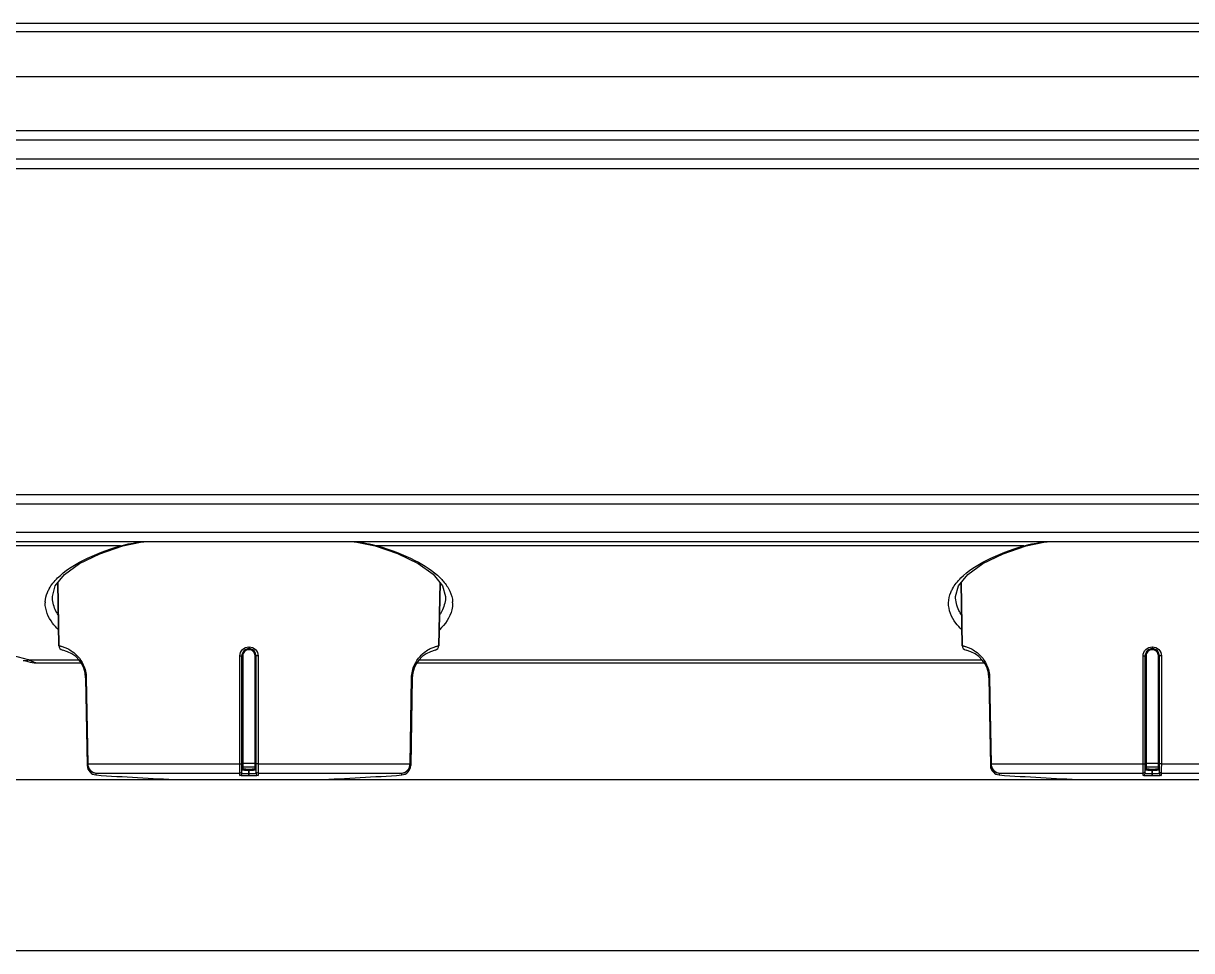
# Model space of a CAD drawing. Header units: millimetres. Extents: x 341 to 4391, y 324 to 2971.
# Drawn here: x 2815.3 to 2938.2, y 324.3 to 421.8 of the extents above; entities that cross this region are included whole.
import ezdxf

# ---------------------------------------------------------------- set-up
doc = ezdxf.new("R2010")
doc.units = ezdxf.units.MM
doc.header["$LTSCALE"] = 256.666667
doc.layers.get('0').update_dxf_attribs({"linetype": 'CONTINUOUS'})
doc.layers.add('ASSI', color=7, linetype='CONTINUOUS')
doc.layers.add('GEOM', color=7, linetype='CONTINUOUS')

msp = doc.modelspace()

# ---------------------------------------------------------------- linework, layer by layer
at = {"color": 9, "linetype": 'Continuous'}
for p, q in [((3302.16, 421.85), (2703.96, 421.85)), ((2756.96, 416.25), (3249.15, 416.25)), ((3237.54, 409.55), (2768.57, 409.55)), ((3237.54, 407.55), (2768.57, 407.55)), ((2704.06, 371.3), (3302.06, 371.3)), ((3302.06, 368.3), (2704.06, 368.3)), ((2838.1, 343.96), (2838.1, 355.31)), ((2838.41, 355.32), (2838.41, 343.99)), ((2839.05, 356.25), (2839.07, 356.25)), ((2839.05, 356.25), (2839.05, 355.96)), ((2839.07, 355.96), (2839.05, 355.96)), ((2839.07, 356.25), (2839.07, 356.05)), ((2839.07, 356.05), (2839.07, 355.96)), ((2839.7, 343.99), (2839.7, 355.32)), ((2840.02, 355.31), (2840.02, 343.96)), ((2933.1, 343.96), (2933.1, 355.31)), ((2933.41, 355.32), (2933.41, 343.99)), ((2934.05, 356.25), (2934.07, 356.25)), ((2934.05, 356.25), (2934.05, 355.96)), ((2934.07, 355.96), (2934.05, 355.96)), ((2934.07, 356.25), (2934.07, 356.05)), ((2934.07, 356.05), (2934.07, 355.96)), ((2934.7, 343.99), (2934.7, 355.32)), ((2935.02, 355.31), (2935.02, 343.96)), ((2821.95, 353.01), (2822.11, 343.96)), ((2856, 343.96), (2856.16, 353.01)), ((2916.95, 353.01), (2917.11, 343.96)), ((2822.11, 343.96), (2838.1, 343.96)), ((2822.11, 343.96), (2822.11, 343.96)), ((2822.97, 342.98), (2838.1, 342.98)), ((2822.97, 342.98), (2822.97, 342.78)), ((2838.1, 342.74), (2838.1, 342.98)), ((2838.41, 343.59), (2838.41, 343.43)), ((2839.05, 343.4), (2839.07, 343.4)), ((2839.05, 342.89), (2839.05, 343.4)), ((2839.05, 343.29), (2839.07, 343.29)), ((2839.07, 342.89), (2839.05, 342.89)), ((2839.05, 342.68), (2839.05, 342.89)), ((2839.07, 342.89), (2839.07, 343.4)), ((2839.07, 342.68), (2839.07, 342.89)), ((2839.71, 343.43), (2839.71, 343.59)), ((2840.01, 342.98), (2855.14, 342.98)), ((2840.01, 342.98), (2840.01, 342.74)), ((2840.02, 343.96), (2856, 343.96)), ((2855.14, 342.78), (2855.14, 342.98)), ((2856, 343.96), (2856, 343.96)), ((2917.11, 343.96), (2933.1, 343.96)), ((2917.11, 343.96), (2917.11, 343.96)), ((2917.97, 342.98), (2933.1, 342.98)), ((2917.97, 342.98), (2917.97, 342.78)), ((2933.1, 342.74), (2933.1, 342.98)), ((2933.41, 343.59), (2933.41, 343.43)), ((2934.05, 343.4), (2934.07, 343.4)), ((2934.05, 342.89), (2934.05, 343.4)), ((2934.05, 343.29), (2934.07, 343.29)), ((2934.07, 342.89), (2934.05, 342.89)), ((2934.05, 342.68), (2934.05, 342.89)), ((2934.07, 342.89), (2934.07, 343.4)), ((2934.07, 342.68), (2934.07, 342.89)), ((2934.71, 343.43), (2934.71, 343.59)), ((2935.01, 342.98), (2950.14, 342.98)), ((2935.01, 342.98), (2935.01, 342.74)), ((2935.02, 343.96), (2951, 343.96)), ((2839.07, 342.68), (2839.05, 342.68)), ((2934.07, 342.68), (2934.05, 342.68))]:
    msp.add_line(p, q, dxfattribs=at)
at = {"color": 7, "linetype": 'Continuous'}
for p, q in [((3302.06, 420.95), (2703.96, 420.95)), ((3237.54, 410.55), (2768.57, 410.55)), ((3237.54, 406.55), (2768.57, 406.55)), ((2705.06, 372.3), (3301.06, 372.3)), ((3301.06, 367.3), (2705.06, 367.3)), ((2819.07, 356.38), (2818.95, 363)), ((2859.04, 356.38), (2859.16, 363)), ((2914.07, 356.38), (2913.95, 363)), ((2838.31, 342.94), (2838.31, 355.32)), ((2839.05, 356.05), (2839.07, 356.05)), ((2839.81, 342.94), (2839.81, 355.32)), ((2933.31, 342.94), (2933.31, 355.32)), ((2934.05, 356.05), (2934.07, 356.05)), ((2934.81, 342.94), (2934.81, 355.32)), ((2816.62, 354.58), (2821.4, 354.58)), ((2856.71, 354.58), (2916.4, 354.58)), ((2821.88, 353.01), (2822.04, 343.76)), ((2856.23, 353.01), (2856.07, 343.76)), ((2916.88, 353.01), (2917.04, 343.76)), ((2822.04, 343.96), (2822.04, 343.95)), ((2856.07, 343.95), (2856.07, 343.96)), ((2917.04, 343.96), (2917.04, 343.95))]:
    msp.add_line(p, q, dxfattribs=at)
msp.add_lwpolyline([(2815.33, 354.83), (2815.55, 354.77), (2815.81, 354.71), (2816.04, 354.65), (2816.25, 354.61), (2816.48, 354.58), (2816.63, 354.58)], dxfattribs=at)
for centre, radius, start, end in [((2819.57, 356.39), 0.5, 181, 258.6013), ((2858.54, 356.39), 0.5, 281.3987, 359), ((2914.57, 356.39), 0.5, 181, 258.6013), ((2818.88, 352.95), 3, 1, 78.6013), ((2839.05, 355.31), 0.74, 89.9692, 179.9912), ((2839.07, 355.31), 0.74, 0.0087, 90.0309), ((2859.23, 352.95), 3, 101.3987, 179), ((2913.88, 352.95), 3, 1, 78.6127), ((2934.05, 355.31), 0.74, 89.9692, 179.9912), ((2934.07, 355.31), 0.74, 0.0087, 90.0309), ((2823.04, 343.98), 1.01, 181.6737, 192.6541), ((2823.04, 343.78), 1, 181, 266.0849), ((2823.04, 343.98), 1, 192.653, 195.5559), ((2823.04, 343.98), 1.01, 195.5912, 209.5747), ((2823.05, 343.98), 1.01, 209.6199, 223.6754), ((2823.05, 343.99), 1.01, 223.7326, 237.7943), ((2823.04, 343.98), 1.01, 237.8345, 251.9459), ((2823.04, 343.99), 1.01, 252.018, 265.89), ((2855.07, 343.78), 1, 273.9151, 359), ((2855.07, 343.99), 1.01, 274.1097, 287.9822), ((2855.07, 343.98), 1.01, 288.0541, 302.1654), ((2855.06, 343.99), 1.01, 302.2057, 316.2674), ((2855.06, 343.98), 1.01, 316.3246, 330.3801), ((2855.07, 343.98), 1.01, 330.4253, 344.4088), ((2855.07, 343.98), 1, 344.4441, 347.347), ((2855.07, 343.98), 1.01, 347.3459, 358.3264), ((2918.04, 343.98), 1.01, 181.6737, 192.6541), ((2918.04, 343.78), 1, 181, 266.0849), ((2918.04, 343.98), 1, 192.653, 195.5559), ((2918.04, 343.98), 1.01, 195.5912, 209.5747), ((2918.05, 343.98), 1.01, 209.6199, 223.6754), ((2918.05, 343.99), 1.01, 223.7326, 237.7943), ((2918.04, 343.98), 1.01, 237.8345, 251.9459), ((2918.04, 343.99), 1.01, 252.018, 265.89), ((2846.87, 691.96), 350, 266.0849, 267.5205), ((2831.24, 691.96), 350, 272.4795, 273.9151), ((2941.87, 691.96), 350, 266.0849, 267.5205)]:
    msp.add_arc(centre, radius, start, end, dxfattribs=at)
at = {"color": 9, "linetype": 'Continuous'}
for centre, radius, start, end in [((2838.11, 342.94), 0.2, 269.7029, 359.936), ((2838.41, 343.49), 0.0999, 89.9456, 179.9811), ((2838.41, 343.33), 0.0999, 89.9456, 179.9811), ((2839.06, -21.9), 365.88, 89.8988, 90.1012), ((2839.06, -3.46), 347.05, 89.8927, 90.1073), ((2839.71, 343.49), 0.0999, 0.0189, 90.0544), ((2839.71, 343.33), 0.0999, 0.0189, 90.0544), ((2840.01, 342.94), 0.2, 180.064, 270.2971), ((2933.11, 342.94), 0.2, 269.7029, 359.936), ((2933.41, 343.49), 0.0999, 89.9456, 179.9811), ((2933.41, 343.33), 0.0999, 89.9456, 179.9811), ((2934.06, -21.9), 365.88, 89.8988, 90.1012), ((2934.06, -3.46), 347.05, 89.8927, 90.1073), ((2934.71, 343.49), 0.0999, 0.0189, 90.0544), ((2934.71, 343.33), 0.0999, 0.0189, 90.0544), ((2935.01, 342.94), 0.2, 180.064, 270.2971)]:
    msp.add_arc(centre, radius, start, end, dxfattribs=at)
for points, knots in [([(2815.87, 354.88), (2804.75, 357.95), (2780.69, 361.13), (2756.63, 362.27), (2744.06, 362.53)], [0, 0, 0, 0, 0.478347, 1, 1, 1, 1]), ([(2819.07, 356.38), (2819.07, 356.38), (2819.08, 356.37), (2819.09, 356.37), (2819.11, 356.37), (2819.14, 356.36), (2819.21, 356.35), (2819.31, 356.32), (2819.44, 356.28), (2819.67, 356.21), (2820.03, 356.06), (2820.55, 355.75), (2821.15, 355.21), (2821.75, 354.3), (2821.94, 353.47), (2821.95, 353.01)], [0, 0, 0, 0, 0.000768, 0.003074, 0.006918, 0.012307, 0.027735, 0.04943, 0.077508, 0.112153, 0.202361, 0.324265, 0.486653, 0.706946, 1, 1, 1, 1]), ([(2856.16, 353.01), (2856.17, 353.47), (2856.36, 354.3), (2856.96, 355.21), (2857.56, 355.75), (2858.08, 356.06), (2858.44, 356.21), (2858.67, 356.28), (2858.8, 356.32), (2858.9, 356.35), (2858.97, 356.36), (2859.01, 356.37), (2859.03, 356.37), (2859.03, 356.37), (2859.04, 356.38), (2859.04, 356.38)], [0, 0, 0, 0, 0.293069, 0.513362, 0.675747, 0.797647, 0.887852, 0.922495, 0.950572, 0.972265, 0.987694, 0.993082, 0.996926, 0.999232, 1, 1, 1, 1]), ([(2914.07, 356.38), (2914.07, 356.38), (2914.08, 356.37), (2914.09, 356.37), (2914.11, 356.37), (2914.14, 356.36), (2914.21, 356.35), (2914.31, 356.32), (2914.44, 356.28), (2914.67, 356.21), (2915.03, 356.06), (2915.55, 355.75), (2916.15, 355.21), (2916.75, 354.3), (2916.94, 353.47), (2916.95, 353.01)], [0, 0, 0, 0, 0.000768, 0.003074, 0.006918, 0.012307, 0.027735, 0.04943, 0.077508, 0.112153, 0.202361, 0.324265, 0.486653, 0.706946, 1, 1, 1, 1]), ([(2838.1, 355.31), (2838.1, 355.55), (2838.3, 356.05), (2838.8, 356.25), (2839.05, 356.25)], [0, 0, 0, 0, 0.499659, 1, 1, 1, 1]), ([(2838.1, 355.31), (2838.12, 355.31), (2838.17, 355.31), (2838.23, 355.31), (2838.27, 355.31), (2838.29, 355.31), (2838.3, 355.31), (2838.31, 355.31), (2838.31, 355.31)], [0, 0, 0, 0, 0.378799, 0.703818, 0.829086, 0.92258, 0.980194, 1, 1, 1, 1]), ([(2838.31, 355.32), (2838.31, 355.32), (2838.32, 355.31), (2838.34, 355.32), (2838.37, 355.32), (2838.4, 355.32), (2838.41, 355.32)], [0, 0, 0, 0, 0.07727, 0.295257, 0.620723, 1, 1, 1, 1]), ([(2839.05, 355.96), (2838.88, 355.96), (2838.54, 355.82), (2838.41, 355.48), (2838.41, 355.32)], [0, 0, 0, 0, 0.499898, 1, 1, 1, 1]), ([(2839.07, 356.25), (2839.31, 356.25), (2839.81, 356.05), (2840.02, 355.55), (2840.02, 355.31)], [0, 0, 0, 0, 0.500339, 1, 1, 1, 1]), ([(2839.7, 355.32), (2839.7, 355.48), (2839.57, 355.82), (2839.23, 355.96), (2839.07, 355.96)], [0, 0, 0, 0, 0.500094, 1, 1, 1, 1]), ([(2839.81, 355.32), (2839.81, 355.32), (2839.79, 355.31), (2839.77, 355.32), (2839.74, 355.32), (2839.72, 355.32), (2839.7, 355.32)], [0, 0, 0, 0, 0.07727, 0.295257, 0.620723, 1, 1, 1, 1]), ([(2840.02, 355.31), (2839.99, 355.31), (2839.94, 355.31), (2839.88, 355.31), (2839.84, 355.31), (2839.82, 355.31), (2839.81, 355.31), (2839.81, 355.31), (2839.81, 355.31)], [0, 0, 0, 0, 0.378799, 0.703818, 0.829086, 0.92258, 0.980194, 1, 1, 1, 1]), ([(2933.1, 355.31), (2933.1, 355.55), (2933.3, 356.05), (2933.8, 356.25), (2934.05, 356.25)], [0, 0, 0, 0, 0.499659, 1, 1, 1, 1]), ([(2933.1, 355.31), (2933.12, 355.31), (2933.17, 355.31), (2933.23, 355.31), (2933.27, 355.31), (2933.29, 355.31), (2933.3, 355.31), (2933.31, 355.31), (2933.31, 355.31)], [0, 0, 0, 0, 0.378799, 0.703818, 0.829086, 0.92258, 0.980194, 1, 1, 1, 1]), ([(2933.31, 355.32), (2933.31, 355.32), (2933.32, 355.31), (2933.34, 355.32), (2933.37, 355.32), (2933.4, 355.32), (2933.41, 355.32)], [0, 0, 0, 0, 0.07727, 0.295257, 0.620723, 1, 1, 1, 1]), ([(2934.05, 355.96), (2933.88, 355.96), (2933.54, 355.82), (2933.41, 355.48), (2933.41, 355.32)], [0, 0, 0, 0, 0.499898, 1, 1, 1, 1]), ([(2934.07, 356.25), (2934.31, 356.25), (2934.81, 356.05), (2935.02, 355.55), (2935.02, 355.31)], [0, 0, 0, 0, 0.500339, 1, 1, 1, 1]), ([(2934.7, 355.32), (2934.7, 355.48), (2934.57, 355.82), (2934.23, 355.96), (2934.07, 355.96)], [0, 0, 0, 0, 0.500094, 1, 1, 1, 1]), ([(2934.81, 355.32), (2934.81, 355.32), (2934.79, 355.31), (2934.77, 355.32), (2934.74, 355.32), (2934.72, 355.32), (2934.7, 355.32)], [0, 0, 0, 0, 0.07727, 0.295257, 0.620723, 1, 1, 1, 1]), ([(2935.02, 355.31), (2934.99, 355.31), (2934.94, 355.31), (2934.88, 355.31), (2934.84, 355.31), (2934.82, 355.31), (2934.81, 355.31), (2934.81, 355.31), (2934.81, 355.31)], [0, 0, 0, 0, 0.378799, 0.703818, 0.829086, 0.92258, 0.980194, 1, 1, 1, 1]), ([(2816.63, 354.58), (2816.54, 354.58), (2816.28, 354.71), (2816.03, 354.81), (2815.87, 354.88)], [0, 0, 0, 0, 0.344549, 1, 1, 1, 1]), ([(2821.95, 353.01), (2821.94, 353.01), (2821.92, 353.01), (2821.9, 353.01), (2821.89, 353.01), (2821.88, 353.01), (2821.88, 353.01)], [0, 0, 0, 0, 0.431324, 0.745285, 0.9359, 1, 1, 1, 1]), ([(2856.16, 353.01), (2856.17, 353.01), (2856.19, 353.01), (2856.21, 353.01), (2856.22, 353.01), (2856.23, 353.01), (2856.23, 353.01)], [0, 0, 0, 0, 0.431295, 0.745247, 0.935872, 1, 1, 1, 1]), ([(2916.95, 353.01), (2916.94, 353.01), (2916.92, 353.01), (2916.9, 353.01), (2916.89, 353.01), (2916.88, 353.01), (2916.88, 353.01)], [0, 0, 0, 0, 0.431324, 0.745285, 0.9359, 1, 1, 1, 1]), ([(2822.11, 343.96), (2822.1, 343.96), (2822.08, 343.96), (2822.06, 343.96), (2822.05, 343.96), (2822.04, 343.96), (2822.04, 343.96)], [0, 0, 0, 0, 0.43128, 0.745256, 0.935895, 1, 1, 1, 1]), ([(2822.11, 343.96), (2822.1, 343.96), (2822.08, 343.95), (2822.06, 343.95), (2822.05, 343.95), (2822.04, 343.95), (2822.04, 343.95)], [0, 0, 0, 0, 0.430289, 0.743778, 0.934544, 1, 1, 1, 1]), ([(2822.11, 343.96), (2822.11, 343.72), (2822.29, 343.24), (2822.75, 343), (2822.97, 342.98)], [0, 0, 0, 0, 0.513873, 1, 1, 1, 1]), ([(2838.1, 343.96), (2838.12, 343.96), (2838.17, 343.96), (2838.23, 343.96), (2838.27, 343.96), (2838.29, 343.96), (2838.3, 343.96), (2838.31, 343.96), (2838.31, 343.96)], [0, 0, 0, 0, 0.378761, 0.703787, 0.829066, 0.92257, 0.980191, 1, 1, 1, 1]), ([(2838.1, 342.98), (2838.1, 343.01), (2838.1, 343.11), (2838.1, 343.32), (2838.1, 343.61), (2838.1, 343.84), (2838.1, 343.96)], [0, 0, 0, 0, 0.096648, 0.317481, 0.632819, 1, 1, 1, 1]), ([(2838.1, 342.98), (2838.16, 342.98), (2838.26, 343.02), (2838.31, 343.13), (2838.31, 343.18)], [0, 0, 0, 0, 0.500514, 1, 1, 1, 1]), ([(2838.31, 343.99), (2838.31, 343.99), (2838.32, 343.98), (2838.34, 343.99), (2838.37, 343.99), (2838.4, 343.99), (2838.41, 343.99)], [0, 0, 0, 0, 0.077271, 0.295258, 0.620723, 1, 1, 1, 1]), ([(2838.31, 343.33), (2838.31, 343.33), (2838.33, 343.32), (2838.37, 343.31), (2838.44, 343.31), (2838.53, 343.3), (2838.64, 343.3), (2838.81, 343.29), (2838.95, 343.29), (2839.05, 343.29)], [0, 0, 0, 0, 0.021502, 0.078949, 0.171398, 0.295514, 0.446598, 0.618878, 1, 1, 1, 1]), ([(2839.05, 342.89), (2838.95, 342.89), (2838.78, 342.89), (2838.57, 342.9), (2838.44, 342.91), (2838.37, 342.92), (2838.33, 342.92), (2838.31, 342.93), (2838.31, 342.94)], [0, 0, 0, 0, 0.380154, 0.702445, 0.826219, 0.918616, 0.976528, 1, 1, 1, 1]), ([(2838.41, 343.99), (2838.41, 343.9), (2838.41, 343.78), (2838.41, 343.65), (2838.41, 343.61), (2838.41, 343.59)], [0, 0, 0, 0, 0.69089, 0.910094, 1, 1, 1, 1]), ([(2838.41, 343.43), (2838.41, 343.43), (2838.43, 343.42), (2838.46, 343.42), (2838.52, 343.41), (2838.63, 343.41), (2838.81, 343.4), (2838.96, 343.4), (2839.05, 343.4)], [0, 0, 0, 0, 0.021503, 0.07895, 0.171401, 0.295517, 0.618875, 1, 1, 1, 1]), ([(2839.07, 343.4), (2839.15, 343.4), (2839.3, 343.4), (2839.48, 343.41), (2839.59, 343.41), (2839.65, 343.42), (2839.68, 343.42), (2839.71, 343.43), (2839.71, 343.43)], [0, 0, 0, 0, 0.381115, 0.70447, 0.82859, 0.921045, 0.978496, 1, 1, 1, 1]), ([(2839.07, 343.29), (2839.16, 343.29), (2839.3, 343.29), (2839.47, 343.3), (2839.58, 343.3), (2839.67, 343.31), (2839.74, 343.31), (2839.78, 343.32), (2839.81, 343.33), (2839.81, 343.33)], [0, 0, 0, 0, 0.381112, 0.553387, 0.704473, 0.828592, 0.921046, 0.978497, 1, 1, 1, 1]), ([(2839.81, 342.94), (2839.81, 342.93), (2839.78, 342.92), (2839.74, 342.92), (2839.67, 342.91), (2839.54, 342.9), (2839.33, 342.89), (2839.16, 342.89), (2839.07, 342.89)], [0, 0, 0, 0, 0.023472, 0.081386, 0.173783, 0.297557, 0.619851, 1, 1, 1, 1]), ([(2839.81, 343.99), (2839.81, 343.99), (2839.79, 343.98), (2839.77, 343.99), (2839.74, 343.99), (2839.72, 343.99), (2839.7, 343.99)], [0, 0, 0, 0, 0.07727, 0.295257, 0.620723, 1, 1, 1, 1]), ([(2839.71, 343.59), (2839.7, 343.61), (2839.71, 343.65), (2839.7, 343.78), (2839.7, 343.9), (2839.7, 343.99)], [0, 0, 0, 0, 0.089906, 0.30911, 1, 1, 1, 1]), ([(2840.02, 343.96), (2839.99, 343.96), (2839.94, 343.96), (2839.88, 343.96), (2839.84, 343.96), (2839.82, 343.96), (2839.81, 343.96), (2839.81, 343.96), (2839.81, 343.96)], [0, 0, 0, 0, 0.378757, 0.703781, 0.82906, 0.922566, 0.980189, 1, 1, 1, 1]), ([(2840.01, 342.98), (2839.96, 342.98), (2839.85, 343.02), (2839.81, 343.13), (2839.81, 343.18)], [0, 0, 0, 0, 0.500514, 1, 1, 1, 1]), ([(2840.02, 343.96), (2840.02, 343.84), (2840.01, 343.61), (2840.01, 343.32), (2840.01, 343.11), (2840.01, 343.01), (2840.01, 342.98)], [0, 0, 0, 0, 0.367181, 0.682519, 0.903352, 1, 1, 1, 1]), ([(2855.14, 342.98), (2855.37, 343), (2855.83, 343.24), (2856, 343.72), (2856, 343.96)], [0, 0, 0, 0, 0.486127, 1, 1, 1, 1]), ([(2856, 343.96), (2856.01, 343.96), (2856.03, 343.96), (2856.06, 343.96), (2856.07, 343.96), (2856.07, 343.96), (2856.07, 343.96)], [0, 0, 0, 0, 0.431272, 0.745246, 0.935887, 1, 1, 1, 1]), ([(2856, 343.96), (2856.01, 343.96), (2856.03, 343.95), (2856.06, 343.95), (2856.07, 343.95), (2856.07, 343.95), (2856.07, 343.95)], [0, 0, 0, 0, 0.430307, 0.743802, 0.934561, 1, 1, 1, 1]), ([(2917.11, 343.96), (2917.1, 343.96), (2917.08, 343.96), (2917.06, 343.96), (2917.05, 343.96), (2917.04, 343.96), (2917.04, 343.96)], [0, 0, 0, 0, 0.43128, 0.745256, 0.935895, 1, 1, 1, 1]), ([(2917.11, 343.96), (2917.1, 343.96), (2917.08, 343.95), (2917.06, 343.95), (2917.05, 343.95), (2917.04, 343.95), (2917.04, 343.95)], [0, 0, 0, 0, 0.430289, 0.743778, 0.934544, 1, 1, 1, 1]), ([(2917.11, 343.96), (2917.11, 343.72), (2917.29, 343.24), (2917.75, 343), (2917.97, 342.98)], [0, 0, 0, 0, 0.513873, 1, 1, 1, 1]), ([(2933.1, 343.96), (2933.12, 343.96), (2933.17, 343.96), (2933.23, 343.96), (2933.27, 343.96), (2933.29, 343.96), (2933.3, 343.96), (2933.31, 343.96), (2933.31, 343.96)], [0, 0, 0, 0, 0.378761, 0.703787, 0.829066, 0.92257, 0.980191, 1, 1, 1, 1]), ([(2933.1, 342.98), (2933.1, 343.01), (2933.1, 343.11), (2933.1, 343.32), (2933.1, 343.61), (2933.1, 343.84), (2933.1, 343.96)], [0, 0, 0, 0, 0.096648, 0.317481, 0.632819, 1, 1, 1, 1]), ([(2933.31, 343.99), (2933.31, 343.99), (2933.32, 343.98), (2933.34, 343.99), (2933.37, 343.99), (2933.4, 343.99), (2933.41, 343.99)], [0, 0, 0, 0, 0.077271, 0.295258, 0.620723, 1, 1, 1, 1]), ([(2933.31, 343.33), (2933.31, 343.33), (2933.33, 343.32), (2933.37, 343.31), (2933.44, 343.31), (2933.53, 343.3), (2933.64, 343.3), (2933.81, 343.29), (2933.95, 343.29), (2934.05, 343.29)], [0, 0, 0, 0, 0.021502, 0.078949, 0.171398, 0.295514, 0.446598, 0.618878, 1, 1, 1, 1]), ([(2934.05, 342.89), (2933.95, 342.89), (2933.78, 342.89), (2933.57, 342.9), (2933.44, 342.91), (2933.37, 342.92), (2933.33, 342.92), (2933.31, 342.93), (2933.31, 342.94)], [0, 0, 0, 0, 0.380154, 0.702445, 0.826219, 0.918616, 0.976528, 1, 1, 1, 1]), ([(2933.41, 343.99), (2933.41, 343.9), (2933.41, 343.78), (2933.41, 343.65), (2933.41, 343.61), (2933.41, 343.59)], [0, 0, 0, 0, 0.69089, 0.910094, 1, 1, 1, 1]), ([(2933.41, 343.43), (2933.41, 343.43), (2933.43, 343.42), (2933.46, 343.42), (2933.52, 343.41), (2933.63, 343.41), (2933.81, 343.4), (2933.96, 343.4), (2934.05, 343.4)], [0, 0, 0, 0, 0.021503, 0.07895, 0.171401, 0.295517, 0.618875, 1, 1, 1, 1]), ([(2934.07, 343.4), (2934.15, 343.4), (2934.3, 343.4), (2934.48, 343.41), (2934.59, 343.41), (2934.65, 343.42), (2934.68, 343.42), (2934.71, 343.43), (2934.71, 343.43)], [0, 0, 0, 0, 0.381115, 0.70447, 0.82859, 0.921045, 0.978496, 1, 1, 1, 1]), ([(2934.07, 343.29), (2934.16, 343.29), (2934.3, 343.29), (2934.47, 343.3), (2934.58, 343.3), (2934.67, 343.31), (2934.74, 343.31), (2934.78, 343.32), (2934.81, 343.33), (2934.81, 343.33)], [0, 0, 0, 0, 0.381112, 0.553387, 0.704473, 0.828592, 0.921046, 0.978497, 1, 1, 1, 1]), ([(2934.81, 342.94), (2934.81, 342.93), (2934.78, 342.92), (2934.74, 342.92), (2934.67, 342.91), (2934.54, 342.9), (2934.33, 342.89), (2934.16, 342.89), (2934.07, 342.89)], [0, 0, 0, 0, 0.023472, 0.081386, 0.173783, 0.297557, 0.619851, 1, 1, 1, 1]), ([(2934.81, 343.99), (2934.81, 343.99), (2934.79, 343.98), (2934.77, 343.99), (2934.74, 343.99), (2934.72, 343.99), (2934.7, 343.99)], [0, 0, 0, 0, 0.07727, 0.295257, 0.620723, 1, 1, 1, 1]), ([(2934.71, 343.59), (2934.7, 343.61), (2934.71, 343.65), (2934.7, 343.78), (2934.7, 343.9), (2934.7, 343.99)], [0, 0, 0, 0, 0.089906, 0.30911, 1, 1, 1, 1]), ([(2935.02, 343.96), (2934.99, 343.96), (2934.94, 343.96), (2934.88, 343.96), (2934.84, 343.96), (2934.82, 343.96), (2934.81, 343.96), (2934.81, 343.96), (2934.81, 343.96)], [0, 0, 0, 0, 0.378757, 0.703781, 0.82906, 0.922566, 0.980189, 1, 1, 1, 1]), ([(2935.02, 343.96), (2935.02, 343.84), (2935.01, 343.61), (2935.01, 343.32), (2935.01, 343.11), (2935.01, 343.01), (2935.01, 342.98)], [0, 0, 0, 0, 0.367181, 0.682519, 0.903352, 1, 1, 1, 1]), ([(2839.05, 342.68), (2838.93, 342.68), (2838.75, 342.68), (2838.53, 342.69), (2838.39, 342.69), (2838.27, 342.7), (2838.18, 342.71), (2838.14, 342.72), (2838.1, 342.73), (2838.1, 342.74)], [0, 0, 0, 0, 0.380415, 0.552256, 0.702955, 0.826798, 0.919196, 0.97699, 1, 1, 1, 1]), ([(2840.01, 342.74), (2840.01, 342.73), (2839.97, 342.72), (2839.93, 342.71), (2839.84, 342.7), (2839.72, 342.69), (2839.58, 342.69), (2839.36, 342.68), (2839.19, 342.68), (2839.07, 342.68)], [0, 0, 0, 0, 0.023011, 0.080805, 0.173204, 0.297047, 0.447748, 0.61959, 1, 1, 1, 1]), ([(2934.05, 342.68), (2933.93, 342.68), (2933.75, 342.68), (2933.53, 342.69), (2933.39, 342.69), (2933.27, 342.7), (2933.18, 342.71), (2933.14, 342.72), (2933.1, 342.73), (2933.1, 342.74)], [0, 0, 0, 0, 0.380415, 0.552256, 0.702955, 0.826798, 0.919196, 0.97699, 1, 1, 1, 1]), ([(2935.01, 342.74), (2935.01, 342.73), (2934.97, 342.72), (2934.93, 342.71), (2934.84, 342.7), (2934.72, 342.69), (2934.58, 342.69), (2934.36, 342.68), (2934.19, 342.68), (2934.07, 342.68)], [0, 0, 0, 0, 0.023011, 0.080805, 0.173204, 0.297047, 0.447748, 0.61959, 1, 1, 1, 1])]:
    msp.add_open_spline(points, degree=3, knots=knots, dxfattribs=at)
for points in [[(2815.33, 354.83), (2815.51, 354.78), (2815.7, 354.81), (2815.87, 354.88)], [(2933.1, 342.98), (2933.16, 342.98), (2933.21, 343), (2933.25, 343.04)], [(2933.25, 343.04), (2933.28, 343.07), (2933.31, 343.13), (2933.31, 343.18)], [(2934.86, 343.04), (2934.83, 343.07), (2934.81, 343.13), (2934.81, 343.18)], [(2935.01, 342.98), (2934.96, 342.98), (2934.9, 343), (2934.86, 343.04)]]:
    msp.add_open_spline(points, degree=3, dxfattribs=at)
at = {"layer": 'ASSI', "color": 7, "linetype": 'Continuous'}
for p, q in [((2818.95, 363), (2819.07, 356.38)), ((2859.16, 363), (2859.04, 356.38)), ((2913.95, 363), (2914.07, 356.38)), ((2753.58, 342.3), (3252.53, 342.3)), ((2744.06, 324.3), (3262.06, 324.3))]:
    msp.add_line(p, q, dxfattribs=at)
at = {"layer": 'GEOM', "color": 9, "linetype": 'Continuous'}
for p, q in [((2825.56, 366.88), (2744.06, 366.88)), ((2825.56, 366.88), (2825.78, 366.87)), ((2852.55, 366.88), (2852.34, 366.87)), ((2920.56, 366.88), (2852.55, 366.88)), ((2920.56, 366.88), (2920.78, 366.87)), ((2815.87, 354.88), (2821.18, 354.88)), ((2856.93, 354.88), (2916.18, 354.88))]:
    msp.add_line(p, q, dxfattribs=at)
at = {"layer": 'GEOM', "color": 7, "linetype": 'Continuous'}
for p, q in [((2825.78, 366.87), (2825.78, 366.87)), ((2852.34, 366.87), (2852.33, 366.87)), ((2920.78, 366.87), (2920.78, 366.87)), ((2818.38, 361.57), (2818.69, 362.66)), ((2913.38, 361.57), (2913.69, 362.66))]:
    msp.add_line(p, q, dxfattribs=at)
for points in [[(2818.69, 362.66), (2819.67, 363.87), (2821.25, 365.01), (2823.39, 366.04), (2825.78, 366.87)], [(2825.78, 366.87), (2827.65, 367.27), (2828.02, 367.3)], [(2850.11, 367.3), (2850.42, 367.27), (2852.33, 366.87)], [(2852.34, 366.87), (2854.69, 366.06), (2856.84, 365.02), (2858.43, 363.89)], [(2913.69, 362.66), (2914.67, 363.87), (2916.25, 365.01), (2918.39, 366.04), (2920.78, 366.87)], [(2920.78, 366.87), (2922.65, 367.27), (2923.02, 367.3)], [(2858.43, 363.89), (2859.42, 362.68), (2859.73, 361.57)]]:
    msp.add_lwpolyline(points, dxfattribs=at)
at = {"layer": 'GEOM', "color": 9, "linetype": 'Continuous'}
for centre, start, end in [((2820.47, 360.83), 176.7677, 178.9992), ((2857.64, 360.83), 1.0013, 3.0151)]:
    msp.add_arc(centre, 2.84, start, end, dxfattribs=at)
for points, knots in [([(2818.93, 363.5), (2819.69, 364.26), (2821.85, 365.62), (2824.2, 366.48), (2825.56, 366.88)], [0, 0, 0, 0, 0.431636, 1, 1, 1, 1]), ([(2852.55, 366.88), (2853.91, 366.48), (2856.26, 365.62), (2858.41, 364.27), (2859.18, 363.51)], [0, 0, 0, 0, 0.568251, 1, 1, 1, 1]), ([(2913.93, 363.5), (2914.69, 364.26), (2916.85, 365.62), (2919.2, 366.48), (2920.56, 366.88)], [0, 0, 0, 0, 0.431636, 1, 1, 1, 1]), ([(2817.86, 361.98), (2817.92, 362.11), (2818.19, 362.67), (2818.59, 363.16), (2818.93, 363.5)], [0, 0, 0, 0, 0.230101, 1, 1, 1, 1]), ([(2859.18, 363.51), (2859.29, 363.4), (2859.68, 362.97), (2860.01, 362.49), (2860.19, 362.11)], [0, 0, 0, 0, 0.271351, 1, 1, 1, 1]), ([(2912.86, 361.98), (2912.92, 362.11), (2913.19, 362.67), (2913.59, 363.16), (2913.93, 363.5)], [0, 0, 0, 0, 0.230101, 1, 1, 1, 1]), ([(2914.01, 359.61), (2913.91, 359.76), (2913.55, 360.36), (2913.37, 361.06), (2913.38, 361.57)], [0, 0, 0, 0, 0.269647, 1, 1, 1, 1]), ([(2819.03, 358.06), (2818.8, 358.27), (2818.08, 359.05), (2817.62, 360.12), (2817.63, 360.88)], [0, 0, 0, 0, 0.289175, 1, 1, 1, 1]), ([(2860.48, 360.88), (2860.48, 360.64), (2860.36, 359.56), (2859.68, 358.63), (2859.09, 358.06)], [0, 0, 0, 0, 0.225524, 1, 1, 1, 1]), ([(2914.03, 358.06), (2913.8, 358.27), (2913.08, 359.05), (2912.62, 360.12), (2912.63, 360.88)], [0, 0, 0, 0, 0.289175, 1, 1, 1, 1])]:
    msp.add_open_spline(points, degree=3, knots=knots, dxfattribs=at)
at = {"layer": 'GEOM', "color": 7, "linetype": 'Continuous'}
for points in [[(2825.56, 366.88), (2826.27, 367.08), (2826.99, 367.21), (2827.71, 367.3)], [(2850.34, 367.31), (2851.09, 367.21), (2851.83, 367.08), (2852.55, 366.88)], [(2920.56, 366.88), (2921.27, 367.08), (2921.99, 367.21), (2922.71, 367.3)]]:
    msp.add_open_spline(points, degree=3, dxfattribs=at)
at = {"layer": 'GEOM', "color": 9, "linetype": 'Continuous'}
for points in [[(2817.64, 360.99), (2817.65, 361.32), (2817.74, 361.66), (2817.86, 361.98)], [(2818.69, 360.17), (2818.49, 360.6), (2818.37, 361.09), (2818.38, 361.57)], [(2859.73, 361.57), (2859.74, 361.08), (2859.62, 360.59), (2859.41, 360.15)], [(2860.19, 362.11), (2860.35, 361.75), (2860.46, 361.36), (2860.48, 360.98)], [(2912.63, 360.88), (2912.64, 361.25), (2912.72, 361.63), (2912.86, 361.98)], [(2819.01, 359.61), (2818.89, 359.79), (2818.78, 359.98), (2818.69, 360.17)], [(2859.41, 360.15), (2859.32, 359.96), (2859.22, 359.78), (2859.1, 359.61)]]:
    msp.add_open_spline(points, degree=3, dxfattribs=at)

doc.saveas('drawing.dxf')
